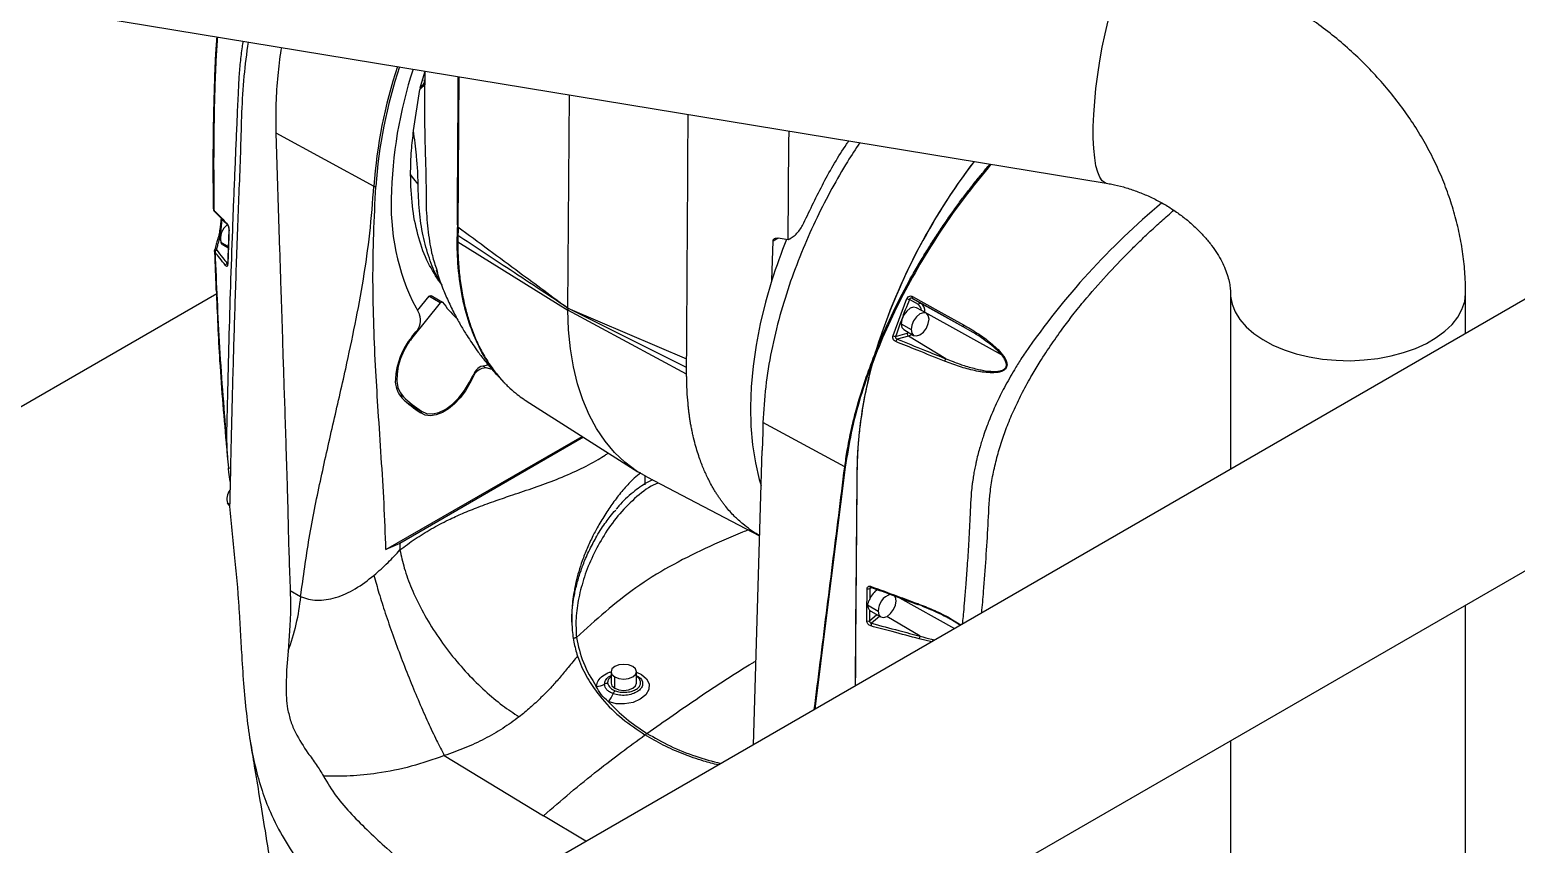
# Model space of a CAD drawing. Header units: millimetres. Extents: x -356 to 237, y 0 to 365.
# Drawn here: x -223.4 to -210.75, y 241.07 to 248 of the extents above; entities that cross this region are included whole.
import ezdxf

# ---------------------------------------------------------------- set-up
doc = ezdxf.new("R2010")
doc.units = ezdxf.units.MM

msp = doc.modelspace()

# ---------------------------------------------------------------- linework, layer by layer
at = {"color": 7, "linetype": 'Continuous', "lineweight": 25}
for p, q in [((-175.269, 266.149), (-223.396, 238.365)), ((-222.396, 236.633), (-174.269, 264.417)), ((-279.694, 257.465), (-214.239, 246.695)), ((-220.076, 247.505), (-220.036, 247.64)), ((-220.131, 247.142), (-220.079, 247.492)), ((-220.076, 247.505), (-220.079, 247.492)), ((-220.042, 247.562), (-220.038, 247.574)), ((-218.818, 245.632), (-218.806, 247.446)), ((-221.303, 247.123), (-221.271, 246.119)), ((-221.303, 247.123), (-220.469, 246.671)), ((-221.833, 246.473), (-221.833, 246.471)), ((-221.832, 246.476), (-221.832, 246.473)), ((-221.785, 246.22), (-221.775, 246.215)), ((-221.753, 246.171), (-221.77, 246.19)), ((-221.708, 246.154), (-221.77, 246.19)), ((-219.756, 246.195), (-218.818, 245.614)), ((-219.754, 246.251), (-219.754, 246.251)), ((-219.754, 246.251), (-219.754, 246.251)), ((-217.083, 245.87), (-217.073, 246.203)), ((-217.031, 246.228), (-217.073, 246.203)), ((-216.944, 246.213), (-217.031, 246.228)), ((-221.824, 246.117), (-221.824, 246.123)), ((-221.753, 246.171), (-221.709, 246.145)), ((-221.717, 246.013), (-221.713, 246.016)), ((-219.935, 245.959), (-219.927, 245.935)), ((-219.918, 245.863), (-219.892, 245.827)), ((-221.806, 245.754), (-233.965, 238.735)), ((-220.003, 245.734), (-220.101, 245.612)), ((-220.003, 245.734), (-219.983, 245.74)), ((-219.905, 245.678), (-220.003, 245.734)), ((-219.983, 245.74), (-219.886, 245.683)), ((-219.886, 245.683), (-219.905, 245.678)), ((-216.053, 245.398), (-215.935, 245.713)), ((-215.838, 245.662), (-215.914, 245.706)), ((-215.889, 245.714), (-215.814, 245.671)), ((-213.183, 245.763), (-213.183, 244.261)), ((-211.183, 245.416), (-211.183, 245.763)), ((-219.905, 245.678), (-220.138, 245.387)), ((-218.818, 245.632), (-217.809, 245.201)), ((-217.809, 245.128), (-218.818, 245.632)), ((-217.809, 245.071), (-218.818, 245.614)), ((-215.769, 245.588), (-215.853, 245.636)), ((-215.456, 245.474), (-215.814, 245.671)), ((-215.782, 245.599), (-215.134, 245.238)), ((-215.782, 245.599), (-215.782, 245.595)), ((-220.147, 245.387), (-220.112, 245.43)), ((-215.984, 245.498), (-215.9, 245.45)), ((-215.961, 245.449), (-215.878, 245.4)), ((-220.177, 245.334), (-220.183, 245.337)), ((-220.144, 245.39), (-220.138, 245.387)), ((-216.031, 245.392), (-215.932, 245.419)), ((-215.922, 245.393), (-216.017, 245.368)), ((-215.932, 245.419), (-215.918, 245.424)), ((-215.603, 245.201), (-215.922, 245.393)), ((-217.809, 245.128), (-217.809, 245.201)), ((-216.232, 245.156), (-216.203, 245.257)), ((-216.226, 245.181), (-216.211, 245.232)), ((-219.656, 245.001), (-219.624, 245.062)), ((-219.544, 245.141), (-219.513, 245.123)), ((-219.463, 245.109), (-219.513, 245.123)), ((-219.503, 245.158), (-219.51, 245.143)), ((-219.659, 244.996), (-219.653, 244.993)), ((-219.628, 245.043), (-219.653, 244.993)), ((-219.628, 245.043), (-219.633, 245.046)), ((-220.218, 244.877), (-220.255, 244.898)), ((-220.162, 244.811), (-220.155, 244.806)), ((-220.162, 244.811), (-220.065, 244.755)), ((-220.155, 244.806), (-220.057, 244.75)), ((-219.173, 244.843), (-218.223, 244.239)), ((-220.123, 244.777), (-220.097, 244.773)), ((-220.366, 243.578), (-218.698, 244.541)), ((-217.162, 244.577), (-217.167, 244.422)), ((-216.464, 244.282), (-217.16, 244.658)), ((-218.685, 244.533), (-220.249, 243.63)), ((-217.241, 241.918), (-217.167, 244.422)), ((-221.707, 244.273), (-221.689, 244.271)), ((-221.691, 244.157), (-221.703, 244.236)), ((-218.163, 244.204), (-218.163, 244.128)), ((-218.147, 244.196), (-217.188, 243.696)), ((-221.697, 243.953), (-221.714, 243.972)), ((-221.696, 243.961), (-221.714, 243.972)), ((-220.249, 243.63), (-220.366, 243.578)), ((-221.181, 243.232), (-221.181, 243.23)), ((-221.181, 243.23), (-221.092, 243.179)), ((-216.227, 243.253), (-216.25, 243.247)), ((-215.999, 243.168), (-215.529, 242.907)), ((-216.271, 243.107), (-216.18, 243.054)), ((-216.252, 243.062), (-216.241, 243.053)), ((-216.252, 242.972), (-216.192, 243.025)), ((-216.241, 243.053), (-216.157, 243.005)), ((-211.183, 190.186), (-211.183, 243.106)), ((-221.184, 242.931), (-221.199, 242.715)), ((-216.167, 243.01), (-216.235, 242.951)), ((-215.823, 242.841), (-216.106, 243.008)), ((-215.724, 242.794), (-215.83, 242.818)), ((-221.199, 242.715), (-221.207, 242.614)), ((-221.211, 242.553), (-221.212, 242.521)), ((-221.207, 242.614), (-221.211, 242.553)), ((-218.452, 242.538), (-218.452, 242.442)), ((-218.236, 242.442), (-218.236, 242.538)), ((-218.42, 242.398), (-218.42, 242.494)), ((-213.183, 241.952), (-213.183, 190.186)), ((-219.87, 241.825), (-219.026, 241.314)), ((-218.666, 241.096), (-219.026, 241.314))]:
    msp.add_line(p, q, dxfattribs=at)
at = {"color": 7, "linetype": 'Continuous', "lineweight": 25, "flags": 128}
for points in [[(-214.239, 246.695), (-214.249, 246.698), (-214.273, 246.714), (-214.294, 246.745), (-214.312, 246.788), (-214.327, 246.844), (-214.338, 246.912), (-214.346, 246.991), (-214.35, 247.079), (-214.35, 247.176), (-214.346, 247.279), (-214.338, 247.389), (-214.327, 247.502), (-214.312, 247.619), (-214.294, 247.736), (-214.273, 247.852), (-214.249, 247.966), (-214.223, 248.075)], [(-216.944, 246.213), (-216.939, 247.038), (-216.938, 247.139)], [(-220.093, 246.688), (-220.129, 246.733), (-220.157, 246.768)], [(-217.083, 245.87), (-217.138, 245.683), (-217.182, 245.499), (-217.218, 245.316), (-217.244, 245.137), (-217.259, 244.962), (-217.265, 244.792), (-217.262, 244.627), (-217.248, 244.469), (-217.224, 244.317), (-217.191, 244.174), (-217.176, 244.123)], [(-215.887, 245.731), (-215.888, 245.728), (-215.889, 245.725), (-215.89, 245.723), (-215.89, 245.72), (-215.891, 245.718), (-215.89, 245.716), (-215.89, 245.715), (-215.889, 245.714)], [(-215.456, 245.474), (-215.699, 245.609), (-215.889, 245.714)], [(-215.887, 245.731), (-215.644, 245.596), (-215.454, 245.491)], [(-213.183, 245.762), (-213.182, 245.735), (-213.169, 245.667), (-213.143, 245.6), (-213.103, 245.536), (-213.05, 245.474), (-212.985, 245.417), (-212.908, 245.365), (-212.822, 245.318), (-212.726, 245.278), (-212.623, 245.244), (-212.514, 245.218), (-212.4, 245.199), (-212.283, 245.188), (-212.164, 245.185), (-212.046, 245.191), (-211.93, 245.204), (-211.817, 245.225), (-211.71, 245.254), (-211.609, 245.29), (-211.516, 245.332), (-211.433, 245.381), (-211.36, 245.435), (-211.298, 245.493), (-211.25, 245.556), (-211.214, 245.621), (-211.191, 245.688), (-211.183, 245.756), (-211.183, 245.762)], [(-218.147, 244.196), (-218.237, 244.248), (-218.334, 244.321), (-218.423, 244.405), (-218.503, 244.501), (-218.576, 244.607), (-218.639, 244.724), (-218.693, 244.851), (-218.738, 244.988), (-218.772, 245.133), (-218.797, 245.286), (-218.813, 245.447), (-218.818, 245.614)], [(-215.853, 245.636), (-215.878, 245.641), (-215.907, 245.631), (-215.936, 245.607), (-215.961, 245.574), (-215.978, 245.535), (-215.984, 245.498)], [(-215.747, 245.538), (-215.753, 245.569), (-215.769, 245.588), (-215.794, 245.593), (-215.824, 245.583), (-215.853, 245.559), (-215.878, 245.525), (-215.894, 245.487), (-215.9, 245.45)], [(-215.984, 245.498), (-215.978, 245.468), (-215.961, 245.449), (-215.961, 245.449)], [(-215.9, 245.45), (-215.894, 245.42), (-215.878, 245.4), (-215.853, 245.396), (-215.824, 245.406), (-215.794, 245.429), (-215.769, 245.463), (-215.753, 245.501), (-215.747, 245.538)], [(-215.454, 245.491), (-215.455, 245.488), (-215.456, 245.485), (-215.457, 245.482), (-215.457, 245.48), (-215.457, 245.478), (-215.457, 245.476), (-215.457, 245.475), (-215.456, 245.474)], [(-220.177, 245.334), (-220.213, 245.27), (-220.242, 245.204), (-220.262, 245.137), (-220.272, 245.072), (-220.273, 245.012), (-220.264, 244.958), (-220.246, 244.913), (-220.218, 244.877)], [(-215.89, 245.408), (-215.897, 245.404), (-215.922, 245.393)], [(-217.809, 245.071), (-217.809, 245.071), (-217.809, 245.071), (-217.809, 245.071), (-217.809, 245.071), (-217.809, 245.071), (-217.809, 245.071), (-217.809, 245.071), (-217.809, 245.072), (-217.809, 245.074), (-217.809, 245.085), (-217.809, 245.128)], [(-219.653, 244.993), (-219.691, 244.929), (-219.734, 244.87), (-219.782, 244.818), (-219.834, 244.776), (-219.886, 244.744), (-219.938, 244.724), (-219.987, 244.717), (-220.032, 244.722), (-220.071, 244.74)], [(-220.065, 244.755), (-220.021, 244.736), (-219.971, 244.733), (-219.916, 244.745), (-219.858, 244.773), (-219.801, 244.814), (-219.747, 244.868), (-219.698, 244.931), (-219.656, 245.001)], [(-220.186, 244.827), (-220.182, 244.825), (-220.162, 244.811)], [(-216.459, 244.28), (-216.618, 243.021), (-216.718, 242.22)], [(-216.238, 243.264), (-216.238, 243.262), (-216.238, 243.26), (-216.237, 243.258), (-216.236, 243.257), (-216.235, 243.256), (-216.235, 243.256)], [(-216.027, 243.143), (-216.033, 243.173), (-216.041, 243.186)], [(-216.18, 243.054), (-216.174, 243.024), (-216.157, 243.005), (-216.133, 243), (-216.103, 243.01), (-216.074, 243.034), (-216.049, 243.067), (-216.033, 243.105), (-216.027, 243.143)], [(-218.236, 242.534), (-218.193, 242.516), (-218.15, 242.479), (-218.127, 242.435), (-218.129, 242.388), (-218.155, 242.343), (-218.203, 242.305), (-218.265, 242.278), (-218.336, 242.265), (-218.408, 242.267), (-218.475, 242.285), (-218.475, 242.285)], [(-218.267, 242.583), (-218.302, 242.596), (-218.344, 242.601), (-218.385, 242.596), (-218.42, 242.583), (-218.444, 242.562), (-218.452, 242.538), (-218.444, 242.515), (-218.42, 242.494)], [(-218.42, 242.494), (-218.385, 242.481), (-218.344, 242.476), (-218.302, 242.481), (-218.267, 242.494), (-218.244, 242.515), (-218.236, 242.538), (-218.244, 242.562), (-218.267, 242.583)], [(-218.452, 242.442), (-218.444, 242.418), (-218.42, 242.398)], [(-218.42, 242.398), (-218.385, 242.384), (-218.344, 242.38), (-218.302, 242.384), (-218.267, 242.398), (-218.244, 242.418), (-218.236, 242.442)]]:
    msp.add_lwpolyline(points, dxfattribs=at)
at = {"color": 7, "linetype": 'Continuous', "lineweight": 25}
for centre, radius, start, end in [((-216.372, 246.391), 4.106, 161.6069, 176.0909), ((-216.36, 246.386), 4.102, 161.5478, 176.0888), ((-216.573, 246.496), 3.749, 161.8351, 178.9955), ((-211.186, 243.691), 5.256, 142.6514, 162.9578), ((-211.18, 243.688), 5.262, 142.6555, 162.6529), ((-220.442, 246.722), 0.057, 242.4302, 260.1678), ((-221.816, 246.464), 0.013, 177.5901, 223.9994), ((-218.451, 246.497), 1.871, 178.0153, 209.4655), ((-209.647, 241.605), 6.419, 129.9344, 145.3659), ((-221.623, 246.223), 0.15, 127.356, 192.7622), ((-221.705, 246.35), 0.013, 177.8719, 222.8215), ((-221.786, 246.205), 0.0156, 83.3908, 141.0141), ((-221.696, 246.304), 0.00723, 179.5652, 224.5608), ((-212.592, 244.451), 4.71, 157.9964, 162.4671), ((-221.815, 246.125), 0.00883, 147.282, 188.7924), ((-221.81, 246.12), 0.016, 84.5384, 141.8495), ((-221.796, 246.104), 0.0244, 115.1857, 170.4622), ((-221.707, 245.991), 0.0244, 115.1463, 170.6021), ((-221.706, 246.01), 0.00712, 173.5635, 225.2373), ((-219.07, 246.274), 1.007, 215.9205, 226.0987), ((-215.898, 245.787), 0.0831, 242.9867, 258.6029), ((-220.215, 245.529), 0.143, 316.0265, 19.3258), ((-215.969, 245.614), 2.849, 179.6397, 179.9983), ((-215.821, 245.654), 0.0182, 67.4781, 155.0384), ((-215.873, 245.61), 0.0625, 1.3453, 56.4749), ((-215.861, 245.607), 0.0794, 354.382, 54.3008), ((-215.795, 245.574), 0.0282, 62.5875, 88.187), ((-219.682, 245), 0.604, 140.2272, 177.3617), ((-219.633, 244.982), 0.648, 141.3578, 147.1343), ((-216.029, 245.449), 0.057, 244.8153, 267.63), ((-215.99, 245.338), 0.0405, 132.8171, 166.6905), ((-215.908, 245.414), 0.0251, 168.448, 234.6721), ((-215.575, 245.171), 0.0407, 132.9536, 166.8323), ((-219.515, 245.004), 0.119, 88.842, 161.2003), ((-219.443, 244.969), 0.204, 147.1046, 152.7825), ((-219.516, 245.034), 0.109, 86.9465, 155.1703), ((-220.068, 245.014), 0.219, 176.2311, 222.3641), ((-219.398, 245.745), 1.209, 226.5701, 236.1875), ((-219.392, 245.754), 1.204, 226.6948, 236.0616), ((-216.45, 244.302), 0.0244, 237.4042, 248.7167), ((-221.583, 244.006), 0.136, 144.6305, 194.593), ((-222.843, 243.341), 1.759, 339.1549, 354.7055), ((-216.264, 243.274), 0.0311, 252.1655, 296.4419), ((-216.105, 243.102), 0.156, 119.4274, 158.7606), ((-216.029, 243.054), 0.151, 107.9795, 179.7552), ((-215.834, 243.116), 0.00946, 166.2444, 220.5983), ((-215.839, 243.113), 0.00349, 238.5882, 311.6012), ((-216.266, 243), 0.0311, 252.0886, 296.528), ((-216.199, 242.929), 0.0416, 148.4037, 181.7639), ((-215.788, 242.819), 0.0416, 148.2403, 181.5867), ((-218.575, 242.551), 0.137, 269.2532, 299.8389), ((-218.48, 242.394), 0.0462, 91.7955, 125.7122), ((-218.636, 242.429), 0.217, 318.0382, 339.1072), ((-218.371, 242.33), 0.0666, 134.4783, 160.4684), ((-218.11, 241.966), 0.0601, 126.3571, 144.9631)]:
    msp.add_arc(centre, radius, start, end, dxfattribs=at)
for points, knots in [([(-211.183, 245.763), (-211.184, 245.801), (-211.185, 245.897), (-211.199, 246.05), (-211.225, 246.22), (-211.263, 246.39), (-211.314, 246.559), (-211.376, 246.726), (-211.45, 246.89), (-211.535, 247.052), (-211.631, 247.209), (-211.738, 247.361), (-211.855, 247.508), (-211.981, 247.649), (-212.117, 247.784), (-212.26, 247.911), (-212.412, 248.031), (-212.571, 248.142), (-212.736, 248.244), (-212.907, 248.338), (-213.083, 248.421), (-213.263, 248.495), (-213.447, 248.559), (-213.634, 248.612), (-213.79, 248.647), (-213.884, 248.663), (-213.914, 248.668)], [0, 0, 0, 0, 0.026918, 0.066491, 0.106363, 0.146658, 0.187406, 0.228628, 0.27033, 0.312508, 0.355146, 0.398221, 0.4417, 0.485543, 0.529708, 0.574148, 0.618817, 0.663668, 0.708653, 0.753726, 0.798841, 0.843954, 0.889022, 0.934003, 0.978854, 1, 1, 1, 1]), ([(-221.832, 246.476), (-221.833, 246.565), (-221.836, 246.741), (-221.835, 247.004), (-221.832, 247.266), (-221.824, 247.526), (-221.817, 247.751), (-221.807, 247.888), (-221.803, 247.939)], [0, 0, 0, 0, 0.1810797, 0.3610671, 0.5399087, 0.7176391, 0.8943522, 1, 1, 1, 1]), ([(-221.8, 247.939), (-221.804, 247.883), (-221.814, 247.742), (-221.822, 247.513), (-221.829, 247.253), (-221.832, 246.992), (-221.832, 246.729), (-221.83, 246.553), (-221.829, 246.464)], [0, 0, 0, 0, 0.11341, 0.288664, 0.464863, 0.642134, 0.82053, 1, 1, 1, 1]), ([(-221.721, 244.476), (-221.718, 244.63), (-221.711, 244.942), (-221.699, 245.409), (-221.685, 245.882), (-221.671, 246.265), (-221.66, 246.566), (-221.651, 246.776), (-221.642, 246.986), (-221.634, 247.167), (-221.628, 247.324), (-221.621, 247.455), (-221.616, 247.589), (-221.604, 247.721), (-221.592, 247.827), (-221.583, 247.887), (-221.58, 247.903)], [0, 0, 0, 0, 0.134767, 0.272707, 0.408992, 0.548094, 0.608444, 0.671659, 0.732008, 0.792405, 0.830024, 0.869634, 0.907029, 0.946941, 0.98578, 1, 1, 1, 1]), ([(-221.539, 247.896), (-221.552, 247.799), (-221.593, 247.499), (-221.6, 246.99), (-221.629, 246.379), (-221.648, 245.776), (-221.667, 245.176), (-221.683, 244.568), (-221.691, 244.155), (-221.696, 243.945)], [0, 0, 0, 0, 0.0742419, 0.2295933, 0.3848261, 0.5389266, 0.6867119, 0.8404023, 1, 1, 1, 1]), ([(-221.256, 247.849), (-221.257, 247.842), (-221.271, 247.763), (-221.288, 247.604), (-221.306, 247.369), (-221.304, 247.207), (-221.303, 247.123)], [0, 0, 0, 0, 0.031168, 0.330818, 0.654823, 1, 1, 1, 1]), ([(-220.036, 247.649), (-220.036, 247.641), (-220.037, 247.615), (-220.037, 247.59), (-220.037, 247.572)], [0, 0, 0, 0, 0.302149, 1, 1, 1, 1]), ([(-219.756, 246.325), (-219.757, 246.36), (-219.759, 246.44), (-219.758, 246.557), (-219.757, 246.677), (-219.756, 246.79), (-219.756, 246.905), (-219.755, 247.016), (-219.754, 247.141), (-219.753, 247.287), (-219.752, 247.415), (-219.752, 247.508), (-219.751, 247.556), (-219.751, 247.588), (-219.751, 247.602)], [0, 0, 0, 0, 0.08169, 0.188443, 0.276167, 0.362822, 0.453284, 0.546221, 0.624295, 0.74787, 0.887268, 0.926392, 0.966601, 1, 1, 1, 1]), ([(-219.747, 247.601), (-219.747, 247.552), (-219.748, 247.41), (-219.749, 247.187), (-219.751, 246.946), (-219.752, 246.745), (-219.753, 246.584), (-219.754, 246.462), (-219.755, 246.38), (-219.756, 246.339), (-219.756, 246.325)], [0, 0, 0, 0, 0.1145894, 0.3345748, 0.523395, 0.6810484, 0.8075349, 0.9028549, 0.9670087, 1, 1, 1, 1]), ([(-220.037, 247.572), (-220.039, 247.556), (-220.043, 247.524), (-220.067, 247.503), (-220.079, 247.492)], [0, 0, 0, 0, 0.491187, 1, 1, 1, 1]), ([(-220.076, 247.505), (-220.063, 247.518), (-220.049, 247.531), (-220.045, 247.548), (-220.045, 247.548)], [0, 0, 0, 0, 0.979467, 1, 1, 1, 1]), ([(-220.037, 247.572), (-220.037, 247.535), (-220.038, 247.471), (-220.038, 247.406), (-220.038, 247.378)], [0, 0, 0, 0, 0.560366, 1, 1, 1, 1]), ([(-220.038, 247.378), (-220.038, 247.377), (-220.038, 247.376), (-220.038, 247.373), (-220.038, 247.37), (-220.038, 247.364), (-220.038, 247.353), (-220.038, 247.334), (-220.038, 247.299), (-220.038, 247.237), (-220.037, 247.121), (-220.033, 246.986), (-220.029, 246.845), (-220.026, 246.73), (-220.025, 246.613), (-220.025, 246.498), (-220.019, 246.386), (-220.008, 246.28), (-219.993, 246.178), (-219.972, 246.07), (-219.948, 245.999), (-219.935, 245.959)], [0, 0, 0, 0, 0.001495, 0.002672, 0.004772, 0.008526, 0.015242, 0.027274, 0.048895, 0.087953, 0.159273, 0.291354, 0.37252, 0.454101, 0.534645, 0.617939, 0.695296, 0.769937, 0.842251, 0.912554, 1, 1, 1, 1]), ([(-217.809, 245.201), (-217.809, 245.21), (-217.808, 245.235), (-217.808, 245.282), (-217.808, 245.345), (-217.807, 245.425), (-217.806, 245.522), (-217.806, 245.636), (-217.805, 245.767), (-217.804, 245.93), (-217.803, 246.107), (-217.802, 246.284), (-217.801, 246.421), (-217.8, 246.522), (-217.8, 246.583), (-217.8, 246.621), (-217.8, 246.641), (-217.799, 246.658), (-217.799, 246.673), (-217.799, 246.758), (-217.798, 246.916), (-217.797, 247.114), (-217.796, 247.235), (-217.796, 247.28)], [0, 0, 0, 0, 0.014053, 0.036264, 0.066633, 0.105158, 0.151843, 0.206685, 0.269683, 0.340841, 0.441176, 0.526253, 0.596071, 0.638421, 0.672187, 0.68329, 0.69302, 0.701376, 0.70836, 0.71397, 0.824795, 0.935642, 1, 1, 1, 1]), ([(-220.157, 246.768), (-220.156, 246.837), (-220.153, 246.962), (-220.138, 247.086), (-220.131, 247.142)], [0, 0, 0, 0, 0.549919, 1, 1, 1, 1]), ([(-220.093, 246.688), (-220.094, 246.726), (-220.095, 246.808), (-220.107, 246.924), (-220.119, 247.037), (-220.127, 247.107), (-220.131, 247.142)], [0, 0, 0, 0, 0.252342, 0.536688, 0.766834, 1, 1, 1, 1]), ([(-216.336, 247.04), (-216.372, 246.986), (-216.455, 246.859), (-216.577, 246.646), (-216.704, 246.4), (-216.821, 246.137), (-216.928, 245.859), (-217.019, 245.569), (-217.09, 245.269), (-217.142, 244.965), (-217.154, 244.76), (-217.16, 244.658)], [0, 0, 0, 0, 0.0753923, 0.1791308, 0.2879287, 0.4011424, 0.5179661, 0.6374306, 0.7584227, 0.8797105, 1, 1, 1, 1]), ([(-216.813, 246.357), (-216.758, 246.471), (-216.647, 246.701), (-216.515, 246.932), (-216.435, 247.046), (-216.429, 247.055)], [0, 0, 0, 0, 0.478193, 0.95815, 1, 1, 1, 1]), ([(-215.22, 246.856), (-215.287, 246.774), (-215.428, 246.605), (-215.621, 246.333), (-215.805, 246.046), (-215.968, 245.752), (-216.113, 245.457), (-216.192, 245.256), (-216.232, 245.156)], [0, 0, 0, 0, 0.160305, 0.331774, 0.503968, 0.673553, 0.838701, 1, 1, 1, 1]), ([(-216.203, 245.257), (-216.159, 245.361), (-216.072, 245.566), (-215.95, 245.802), (-215.855, 245.972), (-215.791, 246.079), (-215.726, 246.184), (-215.66, 246.285), (-215.595, 246.382), (-215.529, 246.475), (-215.462, 246.566), (-215.396, 246.653), (-215.33, 246.736), (-215.274, 246.804), (-215.24, 246.844), (-215.228, 246.858)], [0, 0, 0, 0, 0.180273, 0.35517, 0.423164, 0.48986, 0.555163, 0.618982, 0.681242, 0.742214, 0.801805, 0.859968, 0.916658, 0.97184, 1, 1, 1, 1]), ([(-219.917, 245.864), (-219.953, 245.922), (-220.029, 246.045), (-220.101, 246.263), (-220.149, 246.507), (-220.154, 246.679), (-220.157, 246.768)], [0, 0, 0, 0, 0.21544, 0.457134, 0.71823, 1, 1, 1, 1]), ([(-214.239, 246.695), (-214.223, 246.692), (-214.175, 246.684), (-214.093, 246.664), (-213.994, 246.632), (-213.896, 246.593), (-213.8, 246.547), (-213.708, 246.495), (-213.621, 246.436), (-213.54, 246.373), (-213.467, 246.307), (-213.401, 246.238), (-213.344, 246.168), (-213.296, 246.099), (-213.257, 246.031), (-213.227, 245.966), (-213.205, 245.905), (-213.191, 245.848), (-213.184, 245.801), (-213.183, 245.773), (-213.183, 245.763)], [0, 0, 0, 0, 0.030607, 0.098236, 0.16758, 0.237988, 0.308821, 0.379426, 0.449131, 0.517289, 0.583285, 0.646542, 0.70654, 0.76279, 0.814906, 0.862602, 0.905711, 0.944205, 0.978223, 1, 1, 1, 1]), ([(-221.092, 243.179), (-221.069, 243.345), (-221.025, 243.674), (-220.926, 244.16), (-220.818, 244.639), (-220.715, 245.083), (-220.627, 245.495), (-220.556, 245.879), (-220.499, 246.271), (-220.479, 246.537), (-220.469, 246.671)], [0, 0, 0, 0, 0.141403, 0.280538, 0.418581, 0.55646, 0.66526, 0.775008, 0.886324, 1, 1, 1, 1]), ([(-220.366, 243.578), (-220.371, 243.709), (-220.381, 243.971), (-220.406, 244.363), (-220.431, 244.738), (-220.454, 245.11), (-220.471, 245.48), (-220.479, 245.869), (-220.473, 246.265), (-220.459, 246.531), (-220.452, 246.665)], [0, 0, 0, 0, 0.127195, 0.253929, 0.381601, 0.491868, 0.615663, 0.741377, 0.869523, 1, 1, 1, 1]), ([(-219.901, 245.85), (-219.908, 245.862), (-219.95, 245.925), (-220.001, 246.06), (-220.055, 246.251), (-220.087, 246.464), (-220.091, 246.611), (-220.093, 246.688)], [0, 0, 0, 0, 0.048438, 0.262287, 0.490841, 0.736114, 1, 1, 1, 1]), ([(-221.832, 246.473), (-221.833, 246.472), (-221.833, 246.469), (-221.831, 246.466), (-221.829, 246.464)], [0, 0, 0, 0, 0.2217059, 1, 1, 1, 1]), ([(-221.832, 246.47), (-221.832, 246.468), (-221.832, 246.463), (-221.829, 246.46), (-221.828, 246.458)], [0, 0, 0, 0, 0.538246, 1, 1, 1, 1]), ([(-221.829, 246.464), (-221.808, 246.443), (-221.771, 246.405), (-221.734, 246.367), (-221.718, 246.351)], [0, 0, 0, 0, 0.5601098, 1, 1, 1, 1]), ([(-221.825, 246.455), (-221.808, 246.438), (-221.771, 246.4), (-221.734, 246.362), (-221.714, 246.341)], [0, 0, 0, 0, 0.452589, 1, 1, 1, 1]), ([(-215.299, 243.04), (-215.293, 243.1), (-215.28, 243.254), (-215.262, 243.503), (-215.243, 243.788), (-215.235, 244.027), (-215.204, 244.219), (-215.171, 244.36), (-215.13, 244.499), (-215.081, 244.637), (-215.021, 244.776), (-214.951, 244.921), (-214.877, 245.055), (-214.794, 245.191), (-214.705, 245.327), (-214.607, 245.464), (-214.508, 245.595), (-214.381, 245.751), (-214.22, 245.932), (-214.077, 246.08), (-213.986, 246.17), (-213.943, 246.212), (-213.899, 246.254), (-213.853, 246.297), (-213.805, 246.341), (-213.755, 246.387), (-213.708, 246.428), (-213.678, 246.454), (-213.666, 246.465)], [0, 0, 0, 0, 0.0459278, 0.1177749, 0.189261, 0.2626179, 0.2994525, 0.3362666, 0.3729765, 0.4089854, 0.4473337, 0.4881612, 0.5306314, 0.5637182, 0.6092907, 0.6542766, 0.6912975, 0.7337429, 0.8072935, 0.875257, 0.8897232, 0.9047061, 0.9202049, 0.9362208, 0.9527551, 0.9698114, 0.9873932, 1, 1, 1, 1]), ([(-221.769, 246.403), (-221.769, 246.403), (-221.769, 246.39), (-221.771, 246.362), (-221.777, 246.316), (-221.785, 246.266), (-221.794, 246.231), (-221.799, 246.214)], [0, 0, 0, 0, 0.000994, 0.200528, 0.448107, 0.724303, 1, 1, 1, 1]), ([(-221.763, 246.397), (-221.763, 246.392), (-221.764, 246.367), (-221.768, 246.323), (-221.774, 246.27), (-221.781, 246.236), (-221.785, 246.22)], [0, 0, 0, 0, 0.091583, 0.420468, 0.731307, 1, 1, 1, 1]), ([(-221.701, 246.299), (-221.701, 246.304), (-221.701, 246.315), (-221.706, 246.33), (-221.711, 246.342), (-221.716, 246.348), (-221.718, 246.351)], [0, 0, 0, 0, 0.288647, 0.597617, 0.819076, 1, 1, 1, 1]), ([(-221.714, 246.341), (-221.714, 246.341), (-221.713, 246.339), (-221.711, 246.337), (-221.709, 246.333), (-221.707, 246.328), (-221.705, 246.323), (-221.704, 246.317), (-221.703, 246.31), (-221.703, 246.306), (-221.703, 246.304)], [0, 0, 0, 0, 0.0545323, 0.133294, 0.2375073, 0.3658351, 0.5148114, 0.6776834, 0.8434516, 1, 1, 1, 1]), ([(-219.759, 246.255), (-219.759, 246.267), (-219.758, 246.29), (-219.757, 246.313), (-219.756, 246.325)], [0, 0, 0, 0, 0.502084, 1, 1, 1, 1]), ([(-219.754, 246.323), (-219.579, 246.194), (-219.267, 245.963), (-218.955, 245.733), (-218.818, 245.632)], [0, 0, 0, 0, 0.560059, 1, 1, 1, 1]), ([(-219.754, 246.323), (-219.753, 246.309), (-219.753, 246.285), (-219.754, 246.262), (-219.754, 246.251)], [0, 0, 0, 0, 0.567206, 1, 1, 1, 1]), ([(-216.927, 246.223), (-216.916, 246.231), (-216.892, 246.246), (-216.862, 246.278), (-216.834, 246.315), (-216.82, 246.343), (-216.813, 246.357)], [0, 0, 0, 0, 0.227708, 0.475891, 0.736521, 1, 1, 1, 1]), ([(-221.799, 246.214), (-221.802, 246.202), (-221.81, 246.173), (-221.818, 246.145), (-221.822, 246.129)], [0, 0, 0, 0, 0.453351, 1, 1, 1, 1]), ([(-221.785, 246.22), (-221.789, 246.204), (-221.797, 246.176), (-221.805, 246.148), (-221.808, 246.136)], [0, 0, 0, 0, 0.5608647, 1, 1, 1, 1]), ([(-221.703, 246.303), (-221.704, 246.259), (-221.708, 246.162), (-221.711, 246.065), (-221.713, 246.011)], [0, 0, 0, 0, 0.450548, 1, 1, 1, 1]), ([(-221.701, 246.299), (-221.703, 246.244), (-221.706, 246.146), (-221.71, 246.048), (-221.711, 246.005)], [0, 0, 0, 0, 0.560205, 1, 1, 1, 1]), ([(-219.37, 245.012), (-219.403, 245.048), (-219.483, 245.135), (-219.58, 245.304), (-219.665, 245.51), (-219.726, 245.751), (-219.752, 245.962), (-219.761, 246.136), (-219.76, 246.215), (-219.759, 246.255)], [0, 0, 0, 0, 0.109242, 0.266072, 0.433297, 0.609839, 0.821761, 0.909991, 1, 1, 1, 1]), ([(-219.754, 246.251), (-219.755, 246.252), (-219.757, 246.253), (-219.759, 246.255), (-219.759, 246.255)], [0, 0, 0, 0, 0.573694, 1, 1, 1, 1]), ([(-219.754, 246.251), (-219.755, 246.241), (-219.755, 246.222), (-219.756, 246.203), (-219.756, 246.195)], [0, 0, 0, 0, 0.562566, 1, 1, 1, 1]), ([(-219.756, 246.195), (-219.756, 246.169), (-219.755, 246.118), (-219.752, 246.043), (-219.746, 245.97), (-219.739, 245.901), (-219.73, 245.832), (-219.719, 245.762), (-219.702, 245.676), (-219.677, 245.577), (-219.645, 245.474), (-219.605, 245.371), (-219.553, 245.262), (-219.487, 245.153), (-219.43, 245.076), (-219.393, 245.033), (-219.376, 245.014), (-219.364, 245.002), (-219.358, 244.996)], [0, 0, 0, 0, 0.059775, 0.11748, 0.174437, 0.228366, 0.280475, 0.335437, 0.393051, 0.483558, 0.571234, 0.644081, 0.740024, 0.849064, 0.940038, 0.961115, 0.981094, 1, 1, 1, 1]), ([(-218.818, 245.632), (-218.992, 245.747), (-219.305, 245.954), (-219.617, 246.16), (-219.754, 246.251)], [0, 0, 0, 0, 0.560035, 1, 1, 1, 1]), ([(-217.073, 246.203), (-217.073, 246.205), (-217.073, 246.21), (-217.07, 246.215), (-217.066, 246.22), (-217.058, 246.226), (-217.046, 246.229), (-217.036, 246.228), (-217.031, 246.228)], [0, 0, 0, 0, 0.117106, 0.23395, 0.346082, 0.469321, 0.723546, 1, 1, 1, 1]), ([(-216.927, 246.223), (-216.93, 246.221), (-216.936, 246.218), (-216.942, 246.215), (-216.944, 246.213)], [0, 0, 0, 0, 0.560374, 1, 1, 1, 1]), ([(-221.824, 246.117), (-221.823, 246.063), (-221.819, 245.964), (-221.815, 245.854), (-221.812, 245.797), (-221.812, 245.786)], [0, 0, 0, 0, 0.4846853, 0.9018184, 1, 1, 1, 1]), ([(-221.82, 246.108), (-221.822, 246.11), (-221.824, 246.113), (-221.824, 246.116), (-221.824, 246.117)], [0, 0, 0, 0, 0.762166, 1, 1, 1, 1]), ([(-221.82, 246.108), (-221.809, 245.837), (-221.787, 245.293), (-221.743, 244.749), (-221.721, 244.476)], [0, 0, 0, 0, 0.497101, 1, 1, 1, 1]), ([(-221.731, 245.995), (-221.747, 246.016), (-221.777, 246.054), (-221.807, 246.091), (-221.82, 246.108)], [0, 0, 0, 0, 0.559981, 1, 1, 1, 1]), ([(-221.808, 246.136), (-221.809, 246.134), (-221.809, 246.13), (-221.807, 246.127), (-221.806, 246.126)], [0, 0, 0, 0, 0.563064, 1, 1, 1, 1]), ([(-221.806, 246.126), (-221.79, 246.105), (-221.76, 246.067), (-221.73, 246.029), (-221.717, 246.013)], [0, 0, 0, 0, 0.560017, 1, 1, 1, 1]), ([(-221.271, 246.119), (-221.269, 246.058), (-221.265, 245.929), (-221.259, 245.728), (-221.251, 245.508), (-221.244, 245.27), (-221.236, 245.014), (-221.226, 244.73), (-221.218, 244.475), (-221.212, 244.266), (-221.207, 244.13), (-221.204, 244.022), (-221.201, 243.913), (-221.196, 243.652), (-221.188, 243.418), (-221.181, 243.232)], [0, 0, 0, 0, 0.0636435, 0.1335334, 0.2096698, 0.2920535, 0.3806836, 0.4755601, 0.5869086, 0.6454818, 0.6926943, 0.7285459, 0.757296, 0.8063991, 1, 1, 1, 1]), ([(-221.731, 245.995), (-221.728, 245.992), (-221.725, 245.987), (-221.715, 245.988), (-221.712, 245.996), (-221.712, 246.002), (-221.711, 246.005)], [0, 0, 0, 0, 0.300049, 0.4975368, 0.7053729, 1, 1, 1, 1]), ([(-221.714, 246.008), (-221.714, 246.008), (-221.715, 246.009), (-221.716, 246.01), (-221.717, 246.012), (-221.717, 246.013)], [0, 0, 0, 0, 0.13445, 0.493971, 1, 1, 1, 1]), ([(-219.939, 245.958), (-219.937, 245.952), (-219.922, 245.9), (-219.888, 245.812), (-219.838, 245.693), (-219.785, 245.585), (-219.731, 245.485), (-219.682, 245.405), (-219.637, 245.337), (-219.592, 245.271), (-219.532, 245.192), (-219.455, 245.098), (-219.394, 245.034), (-219.362, 245)], [0, 0, 0, 0, 0.016874, 0.142829, 0.249682, 0.362455, 0.462493, 0.550886, 0.613317, 0.67723, 0.764172, 0.876101, 1, 1, 1, 1]), ([(-221.719, 244.44), (-221.741, 244.688), (-221.78, 245.137), (-221.799, 245.588), (-221.807, 245.79)], [0, 0, 0, 0, 0.55206, 1, 1, 1, 1]), ([(-215.914, 245.706), (-215.937, 245.648), (-215.979, 245.544), (-216.015, 245.439), (-216.031, 245.392)], [0, 0, 0, 0, 0.562663, 1, 1, 1, 1]), ([(-215.935, 245.713), (-215.933, 245.718), (-215.927, 245.728), (-215.913, 245.735), (-215.899, 245.736), (-215.891, 245.733), (-215.887, 245.731)], [0, 0, 0, 0, 0.286912, 0.564206, 0.780597, 1, 1, 1, 1]), ([(-215.889, 245.714), (-215.892, 245.715), (-215.895, 245.717), (-215.901, 245.717), (-215.904, 245.717), (-215.908, 245.715), (-215.91, 245.713), (-215.913, 245.71), (-215.914, 245.707), (-215.914, 245.706)], [0, 0, 0, 0, 0.277538, 0.399013, 0.510507, 0.628134, 0.746673, 0.869543, 1, 1, 1, 1]), ([(-215.454, 245.491), (-215.414, 245.468), (-215.335, 245.421), (-215.241, 245.354), (-215.171, 245.292), (-215.122, 245.24), (-215.092, 245.194), (-215.083, 245.159), (-215.084, 245.14), (-215.089, 245.123), (-215.104, 245.105), (-215.13, 245.092), (-215.173, 245.082), (-215.25, 245.081), (-215.36, 245.098), (-215.489, 245.133), (-215.573, 245.165), (-215.615, 245.181)], [0, 0, 0, 0, 0.125631, 0.251928, 0.316024, 0.381044, 0.447056, 0.463889, 0.480528, 0.496771, 0.512504, 0.542927, 0.57318, 0.633341, 0.754707, 0.876636, 1, 1, 1, 1]), ([(-215.134, 245.238), (-215.149, 245.254), (-215.184, 245.291), (-215.246, 245.34), (-215.311, 245.387), (-215.381, 245.432), (-215.429, 245.459), (-215.456, 245.474)], [0, 0, 0, 0, 0.166656, 0.380211, 0.584363, 0.772863, 1, 1, 1, 1]), ([(-216.029, 245.347), (-216.034, 245.35), (-216.044, 245.356), (-216.053, 245.37), (-216.056, 245.385), (-216.054, 245.393), (-216.053, 245.398)], [0, 0, 0, 0, 0.274049, 0.556582, 0.78001, 1, 1, 1, 1]), ([(-216.031, 245.392), (-216.031, 245.391), (-216.032, 245.389), (-216.033, 245.385), (-216.032, 245.381), (-216.03, 245.376), (-216.025, 245.371), (-216.02, 245.369), (-216.017, 245.368)], [0, 0, 0, 0, 0.129142, 0.254, 0.377104, 0.500775, 0.728657, 1, 1, 1, 1]), ([(-215.615, 245.181), (-215.692, 245.212), (-215.83, 245.267), (-215.969, 245.323), (-216.029, 245.347)], [0, 0, 0, 0, 0.56005, 1, 1, 1, 1]), ([(-216.017, 245.368), (-215.94, 245.337), (-215.802, 245.281), (-215.664, 245.226), (-215.603, 245.201)], [0, 0, 0, 0, 0.55995, 1, 1, 1, 1]), ([(-216.464, 244.282), (-216.46, 244.306), (-216.454, 244.353), (-216.442, 244.426), (-216.429, 244.5), (-216.413, 244.576), (-216.396, 244.651), (-216.377, 244.727), (-216.344, 244.849), (-216.292, 245.019), (-216.238, 245.16), (-216.211, 245.232)], [0, 0, 0, 0, 0.073451, 0.14592, 0.22394, 0.302927, 0.381111, 0.459443, 0.54013, 0.767674, 1, 1, 1, 1]), ([(-216.226, 245.181), (-216.263, 245.078), (-216.334, 244.878), (-216.413, 244.576), (-216.444, 244.377), (-216.459, 244.28)], [0, 0, 0, 0, 0.351468, 0.684152, 1, 1, 1, 1]), ([(-216.226, 245.181), (-216.248, 245.093), (-216.291, 244.92), (-216.323, 244.727), (-216.338, 244.606), (-216.343, 244.556), (-216.348, 244.507), (-216.352, 244.457), (-216.355, 244.408), (-216.358, 244.36), (-216.359, 244.312), (-216.36, 244.27), (-216.361, 244.226), (-216.361, 244.172), (-216.362, 244.108), (-216.362, 244.044), (-216.363, 243.988), (-216.363, 243.933), (-216.364, 243.872), (-216.364, 243.802), (-216.365, 243.718), (-216.366, 243.629), (-216.367, 243.511), (-216.368, 243.376), (-216.369, 243.23), (-216.371, 243.093), (-216.372, 242.951), (-216.373, 242.799), (-216.374, 242.645), (-216.375, 242.519), (-216.375, 242.444), (-216.375, 242.418)], [0, 0, 0, 0, 0.098121, 0.193054, 0.211273, 0.229365, 0.247335, 0.265187, 0.282849, 0.300434, 0.317993, 0.334783, 0.345874, 0.365369, 0.393268, 0.414561, 0.434359, 0.454122, 0.473852, 0.500925, 0.529807, 0.564393, 0.597068, 0.657498, 0.710059, 0.754751, 0.805394, 0.863694, 0.919311, 0.972247, 1, 1, 1, 1]), ([(-215.603, 245.201), (-215.583, 245.193), (-215.546, 245.178), (-215.495, 245.159), (-215.444, 245.142), (-215.393, 245.127), (-215.341, 245.114), (-215.277, 245.1), (-215.222, 245.093), (-215.174, 245.094), (-215.153, 245.096), (-215.132, 245.1), (-215.114, 245.108), (-215.1, 245.118), (-215.093, 245.129), (-215.089, 245.139), (-215.088, 245.151), (-215.091, 245.171), (-215.105, 245.202), (-215.124, 245.225), (-215.134, 245.238)], [0, 0, 0, 0, 0.098231, 0.181061, 0.248596, 0.341626, 0.423479, 0.494264, 0.638855, 0.676744, 0.709711, 0.738023, 0.771588, 0.799475, 0.815295, 0.831078, 0.847723, 0.866016, 0.922924, 1, 1, 1, 1]), ([(-214.929, 245.253), (-214.941, 245.235), (-214.973, 245.186), (-215.018, 245.113), (-215.065, 245.033), (-215.105, 244.96), (-215.142, 244.888), (-215.176, 244.817), (-215.208, 244.745), (-215.235, 244.679), (-215.261, 244.613), (-215.281, 244.556), (-215.299, 244.499), (-215.314, 244.45), (-215.33, 244.395), (-215.341, 244.346), (-215.35, 244.308), (-215.355, 244.282), (-215.36, 244.258), (-215.365, 244.233), (-215.369, 244.208), (-215.373, 244.182), (-215.377, 244.155), (-215.381, 244.126), (-215.393, 244.024), (-215.398, 243.857), (-215.41, 243.637), (-215.422, 243.447), (-215.434, 243.288), (-215.445, 243.157), (-215.453, 243.056), (-215.46, 242.988), (-215.463, 242.954), (-215.464, 242.945)], [0, 0, 0, 0, 0.028012, 0.071758, 0.106921, 0.143692, 0.175747, 0.208102, 0.240776, 0.273783, 0.296847, 0.32983, 0.349132, 0.370652, 0.394341, 0.420102, 0.432615, 0.442711, 0.453311, 0.46347, 0.474045, 0.485036, 0.496441, 0.508258, 0.520484, 0.624757, 0.716053, 0.794759, 0.861116, 0.915314, 0.957499, 0.987781, 1, 1, 1, 1]), ([(-217.188, 243.697), (-217.192, 243.699), (-217.22, 243.714), (-217.268, 243.747), (-217.335, 243.798), (-217.406, 243.863), (-217.458, 243.921), (-217.492, 243.965), (-217.509, 243.987), (-217.525, 244.01), (-217.542, 244.034), (-217.558, 244.06), (-217.575, 244.086), (-217.595, 244.121), (-217.624, 244.176), (-217.653, 244.237), (-217.678, 244.298), (-217.697, 244.35), (-217.717, 244.408), (-217.736, 244.474), (-217.751, 244.534), (-217.762, 244.584), (-217.77, 244.621), (-217.776, 244.658), (-217.782, 244.695), (-217.787, 244.73), (-217.791, 244.764), (-217.797, 244.82), (-217.803, 244.892), (-217.807, 244.971), (-217.808, 245.029), (-217.809, 245.059), (-217.809, 245.071)], [0, 0, 0, 0, 0.008872, 0.059056, 0.109493, 0.17063, 0.240703, 0.257759, 0.275324, 0.293415, 0.312043, 0.331223, 0.350974, 0.37131, 0.408753, 0.468775, 0.499491, 0.53426, 0.57326, 0.616697, 0.664798, 0.689688, 0.714036, 0.737823, 0.761023, 0.783619, 0.805588, 0.826908, 0.891007, 0.941715, 0.978232, 1, 1, 1, 1]), ([(-216.232, 245.156), (-216.253, 245.069), (-216.295, 244.897), (-216.326, 244.7), (-216.341, 244.569), (-216.348, 244.503), (-216.353, 244.438), (-216.356, 244.374), (-216.359, 244.31), (-216.36, 244.233), (-216.361, 244.138), (-216.362, 244.028), (-216.363, 243.913), (-216.364, 243.791), (-216.365, 243.657), (-216.367, 243.444), (-216.369, 243.172), (-216.372, 242.858), (-216.373, 242.612), (-216.374, 242.47), (-216.375, 242.419)], [0, 0, 0, 0, 0.098238, 0.193188, 0.217573, 0.241772, 0.265794, 0.28858, 0.311776, 0.335379, 0.372357, 0.416005, 0.4549, 0.498523, 0.548898, 0.60133, 0.731087, 0.845286, 0.943927, 1, 1, 1, 1]), ([(-219.358, 244.996), (-219.353, 244.991), (-219.343, 244.98), (-219.327, 244.965), (-219.297, 244.937), (-219.254, 244.901), (-219.206, 244.865), (-219.178, 244.847), (-219.168, 244.841)], [0, 0, 0, 0, 0.093775, 0.182085, 0.265008, 0.597221, 0.858193, 1, 1, 1, 1]), ([(-219.33, 244.967), (-219.331, 244.969), (-219.334, 244.971), (-219.337, 244.974), (-219.338, 244.976)], [0, 0, 0, 0, 0.457442, 1, 1, 1, 1]), ([(-217.16, 244.658), (-217.16, 244.642), (-217.161, 244.615), (-217.162, 244.589), (-217.162, 244.577)], [0, 0, 0, 0, 0.55993, 1, 1, 1, 1]), ([(-221.721, 244.476), (-221.72, 244.442), (-221.717, 244.374), (-221.71, 244.307), (-221.707, 244.273)], [0, 0, 0, 0, 0.49428, 1, 1, 1, 1]), ([(-221.721, 244.437), (-221.721, 244.431), (-221.719, 244.404), (-221.716, 244.377), (-221.714, 244.356)], [0, 0, 0, 0, 0.20805, 1, 1, 1, 1]), ([(-220.247, 243.575), (-220.204, 243.607), (-220.119, 243.671), (-219.981, 243.755), (-219.846, 243.827), (-219.711, 243.888), (-219.576, 243.942), (-219.433, 243.994), (-219.274, 244.049), (-219.101, 244.105), (-218.913, 244.174), (-218.732, 244.252), (-218.595, 244.324), (-218.512, 244.375), (-218.484, 244.394), (-218.475, 244.4)], [0, 0, 0, 0, 0.080758, 0.162915, 0.246872, 0.314662, 0.388067, 0.470194, 0.546445, 0.645523, 0.74755, 0.852283, 0.947751, 0.983382, 1, 1, 1, 1]), ([(-221.703, 244.236), (-221.703, 244.242), (-221.705, 244.255), (-221.706, 244.267), (-221.707, 244.273)], [0, 0, 0, 0, 0.557631, 1, 1, 1, 1]), ([(-218.199, 244.232), (-218.218, 244.217), (-218.269, 244.175), (-218.342, 244.096), (-218.419, 244), (-218.49, 243.897), (-218.553, 243.795), (-218.609, 243.691), (-218.656, 243.589), (-218.696, 243.488), (-218.727, 243.392), (-218.751, 243.303), (-218.767, 243.219), (-218.779, 243.139), (-218.787, 243.041), (-218.786, 242.925), (-218.772, 242.793), (-218.749, 242.712), (-218.737, 242.672)], [0, 0, 0, 0, 0.042903, 0.113979, 0.184973, 0.255087, 0.330469, 0.391944, 0.459468, 0.524475, 0.580502, 0.633191, 0.682671, 0.729062, 0.772467, 0.853519, 0.929287, 1, 1, 1, 1]), ([(-218.098, 244.17), (-218.114, 244.163), (-218.174, 244.136), (-218.271, 244.062), (-218.359, 243.984), (-218.401, 243.931), (-218.408, 243.921)], [0, 0, 0, 0, 0.126066, 0.492296, 0.908365, 1, 1, 1, 1]), ([(-216.723, 242.218), (-216.706, 242.352), (-216.654, 242.763), (-216.568, 243.451), (-216.498, 244.005), (-216.464, 244.282)], [0, 0, 0, 0, 0.195218, 0.597559, 1, 1, 1, 1]), ([(-218.048, 244.144), (-218.062, 244.139), (-218.137, 244.109), (-218.256, 244.013), (-218.397, 243.868), (-218.514, 243.702), (-218.609, 243.528), (-218.681, 243.349), (-218.729, 243.171), (-218.755, 242.997), (-218.749, 242.885), (-218.746, 242.83)], [0, 0, 0, 0, 0.027681, 0.155539, 0.286414, 0.41574, 0.542611, 0.666344, 0.784125, 0.895775, 1, 1, 1, 1]), ([(-221.696, 243.945), (-221.689, 243.867), (-221.674, 243.712), (-221.659, 243.557), (-221.651, 243.479)], [0, 0, 0, 0, 0.498445, 1, 1, 1, 1]), ([(-218.785, 242.96), (-218.786, 242.967), (-218.787, 243.001), (-218.782, 243.066), (-218.773, 243.14), (-218.761, 243.204), (-218.75, 243.255), (-218.736, 243.307), (-218.721, 243.36), (-218.703, 243.412), (-218.684, 243.464), (-218.661, 243.519), (-218.634, 243.578), (-218.604, 243.636), (-218.571, 243.696), (-218.535, 243.755), (-218.496, 243.81), (-218.457, 243.864), (-218.428, 243.896), (-218.412, 243.914)], [0, 0, 0, 0, 0.018455, 0.098206, 0.187079, 0.233322, 0.283157, 0.336648, 0.389184, 0.442094, 0.491668, 0.548721, 0.613737, 0.677199, 0.737366, 0.809813, 0.874333, 0.930707, 1, 1, 1, 1]), ([(-217.283, 243.745), (-217.3, 243.739), (-217.424, 243.69), (-217.651, 243.59), (-217.957, 243.437), (-218.242, 243.259), (-218.502, 243.052), (-218.664, 242.904), (-218.746, 242.83)], [0, 0, 0, 0, 0.030813, 0.230132, 0.427643, 0.620519, 0.809942, 1, 1, 1, 1]), ([(-220.469, 243.358), (-220.428, 243.394), (-220.351, 243.463), (-220.28, 243.539), (-220.247, 243.575)], [0, 0, 0, 0, 0.5255464, 1, 1, 1, 1]), ([(-220.249, 243.63), (-220.248, 243.62), (-220.248, 243.601), (-220.247, 243.583), (-220.247, 243.575)], [0, 0, 0, 0, 0.559733, 1, 1, 1, 1]), ([(-220.247, 243.575), (-220.236, 243.524), (-220.212, 243.412), (-220.149, 243.241), (-220.062, 243.058), (-219.95, 242.872), (-219.82, 242.691), (-219.677, 242.524), (-219.529, 242.378), (-219.382, 242.253), (-219.281, 242.187), (-219.233, 242.155)], [0, 0, 0, 0, 0.088495, 0.190729, 0.304972, 0.427863, 0.554766, 0.678263, 0.795908, 0.903952, 1, 1, 1, 1]), ([(-221.651, 243.479), (-221.647, 243.442), (-221.64, 243.368), (-221.633, 243.293), (-221.63, 243.256)], [0, 0, 0, 0, 0.4943913, 1, 1, 1, 1]), ([(-221.092, 243.179), (-221.07, 243.17), (-221.026, 243.153), (-220.952, 243.145), (-220.874, 243.15), (-220.762, 243.176), (-220.62, 243.24), (-220.521, 243.318), (-220.469, 243.358)], [0, 0, 0, 0, 0.102205, 0.208829, 0.323418, 0.445773, 0.71292, 1, 1, 1, 1]), ([(-220.469, 243.358), (-220.455, 243.308), (-220.425, 243.201), (-220.371, 243.032), (-220.308, 242.849), (-220.237, 242.657), (-220.162, 242.466), (-220.086, 242.282), (-220.011, 242.113), (-219.94, 241.961), (-219.892, 241.868), (-219.87, 241.825)], [0, 0, 0, 0, 0.094928, 0.203193, 0.322041, 0.447447, 0.574515, 0.695935, 0.809488, 0.911614, 1, 1, 1, 1]), ([(-221.63, 243.256), (-221.627, 243.211), (-221.62, 243.12), (-221.611, 242.983), (-221.604, 242.845), (-221.593, 242.664), (-221.579, 242.443), (-221.556, 242.19), (-221.524, 241.953), (-221.481, 241.734), (-221.424, 241.532), (-221.346, 241.325), (-221.236, 241.113), (-221.093, 240.894), (-220.924, 240.686), (-220.728, 240.49), (-220.517, 240.311), (-220.365, 240.207), (-220.292, 240.157)], [0, 0, 0, 0, 0.037902, 0.076714, 0.115796, 0.154597, 0.230477, 0.302052, 0.369556, 0.432244, 0.490762, 0.546431, 0.618559, 0.691696, 0.766778, 0.844643, 0.925392, 1, 1, 1, 1]), ([(-221.181, 243.23), (-221.18, 243.178), (-221.176, 243.078), (-221.181, 242.978), (-221.184, 242.931)], [0, 0, 0, 0, 0.526873, 1, 1, 1, 1]), ([(-216.276, 242.97), (-216.275, 243.021), (-216.275, 243.113), (-216.274, 243.204), (-216.273, 243.245)], [0, 0, 0, 0, 0.559938, 1, 1, 1, 1]), ([(-216.273, 243.245), (-216.273, 243.249), (-216.272, 243.258), (-216.261, 243.266), (-216.249, 243.268), (-216.242, 243.266), (-216.238, 243.264)], [0, 0, 0, 0, 0.271668, 0.52792, 0.750119, 1, 1, 1, 1]), ([(-216.251, 243.158), (-216.255, 243.15), (-216.264, 243.133), (-216.269, 243.115), (-216.271, 243.107)], [0, 0, 0, 0, 0.53289, 1, 1, 1, 1]), ([(-216.25, 243.247), (-216.25, 243.23), (-216.25, 243.201), (-216.251, 243.171), (-216.251, 243.158)], [0, 0, 0, 0, 0.560012, 1, 1, 1, 1]), ([(-216.243, 243.257), (-216.244, 243.257), (-216.246, 243.256), (-216.248, 243.255), (-216.25, 243.252), (-216.25, 243.249), (-216.25, 243.248), (-216.25, 243.247)], [0, 0, 0, 0, 0.200517, 0.395286, 0.582738, 0.779213, 1, 1, 1, 1]), ([(-216.243, 243.257), (-216.242, 243.257), (-216.239, 243.257), (-216.237, 243.256), (-216.235, 243.256)], [0, 0, 0, 0, 0.4053692, 1, 1, 1, 1]), ([(-216.238, 243.264), (-216.164, 243.237), (-216.032, 243.188), (-215.901, 243.14), (-215.843, 243.118)], [0, 0, 0, 0, 0.5601, 1, 1, 1, 1]), ([(-216.236, 243.256), (-216.176, 243.234), (-216.044, 243.185), (-215.913, 243.136), (-215.841, 243.11)], [0, 0, 0, 0, 0.452581, 1, 1, 1, 1]), ([(-216.271, 243.107), (-216.27, 243.102), (-216.269, 243.096), (-216.267, 243.088), (-216.262, 243.077), (-216.256, 243.069), (-216.252, 243.062)], [0, 0, 0, 0, 0.264367, 0.364119, 0.531275, 1, 1, 1, 1]), ([(-216.252, 243.062), (-216.252, 243.045), (-216.252, 243.015), (-216.252, 242.985), (-216.252, 242.972)], [0, 0, 0, 0, 0.5600409, 1, 1, 1, 1]), ([(-215.843, 243.118), (-215.8, 243.101), (-215.713, 243.067), (-215.59, 243.009), (-215.514, 242.96), (-215.477, 242.937)], [0, 0, 0, 0, 0.338041, 0.681283, 1, 1, 1, 1]), ([(-215.574, 242.989), (-215.584, 242.995), (-215.619, 243.014), (-215.678, 243.042), (-215.755, 243.077), (-215.808, 243.098), (-215.837, 243.11)], [0, 0, 0, 0, 0.118764, 0.408207, 0.677145, 1, 1, 1, 1]), ([(-216.241, 242.928), (-216.246, 242.93), (-216.257, 242.934), (-216.268, 242.945), (-216.275, 242.958), (-216.275, 242.966), (-216.276, 242.97)], [0, 0, 0, 0, 0.281562, 0.575622, 0.797488, 1, 1, 1, 1]), ([(-216.252, 242.972), (-216.253, 242.97), (-216.253, 242.968), (-216.252, 242.964), (-216.251, 242.961), (-216.249, 242.957), (-216.246, 242.955), (-216.241, 242.952), (-216.237, 242.951), (-216.235, 242.951)], [0, 0, 0, 0, 0.123676, 0.239805, 0.365955, 0.490946, 0.616924, 0.748618, 1, 1, 1, 1]), ([(-215.83, 242.818), (-215.906, 242.839), (-216.043, 242.875), (-216.18, 242.912), (-216.241, 242.928)], [0, 0, 0, 0, 0.55989, 1, 1, 1, 1]), ([(-216.235, 242.951), (-216.158, 242.93), (-216.021, 242.894), (-215.884, 242.857), (-215.823, 242.841)], [0, 0, 0, 0, 0.560102, 1, 1, 1, 1]), ([(-215.482, 242.934), (-215.497, 242.944), (-215.527, 242.964), (-215.559, 242.981), (-215.574, 242.989)], [0, 0, 0, 0, 0.495719, 1, 1, 1, 1]), ([(-218.775, 242.816), (-218.773, 242.818), (-218.769, 242.822), (-218.762, 242.826), (-218.754, 242.829), (-218.748, 242.83), (-218.746, 242.83)], [0, 0, 0, 0, 0.246031, 0.502087, 0.756976, 1, 1, 1, 1]), ([(-218.746, 242.83), (-218.73, 242.758), (-218.698, 242.609), (-218.618, 242.48), (-218.577, 242.414)], [0, 0, 0, 0, 0.488282, 1, 1, 1, 1]), ([(-215.823, 242.841), (-215.791, 242.832), (-215.75, 242.82), (-215.709, 242.811), (-215.699, 242.809)], [0, 0, 0, 0, 0.775119, 1, 1, 1, 1]), ([(-218.737, 242.672), (-218.763, 242.64), (-218.812, 242.58), (-218.884, 242.492), (-218.961, 242.406), (-219.046, 242.319), (-219.137, 242.233), (-219.201, 242.181), (-219.233, 242.155)], [0, 0, 0, 0, 0.1727939, 0.3234007, 0.474401, 0.656355, 0.8314032, 1, 1, 1, 1]), ([(-218.737, 242.672), (-218.726, 242.643), (-218.705, 242.585), (-218.664, 242.504), (-218.62, 242.431), (-218.574, 242.366), (-218.493, 242.264), (-218.361, 242.134), (-218.23, 242.046), (-218.163, 242.001)], [0, 0, 0, 0, 0.105564, 0.205718, 0.300296, 0.388992, 0.471408, 0.734862, 1, 1, 1, 1]), ([(-221.212, 242.521), (-221.214, 242.485), (-221.216, 242.417), (-221.215, 242.317), (-221.207, 242.254), (-221.203, 242.223)], [0, 0, 0, 0, 0.358097, 0.6842259, 1, 1, 1, 1]), ([(-218.577, 242.414), (-218.573, 242.43), (-218.564, 242.466), (-218.52, 242.507), (-218.481, 242.53), (-218.456, 242.536), (-218.452, 242.537)], [0, 0, 0, 0, 0.272008, 0.58109, 0.933858, 1, 1, 1, 1]), ([(-218.146, 242.014), (-217.998, 242.118), (-217.703, 242.325), (-217.393, 242.528), (-217.229, 242.625), (-217.22, 242.63)], [0, 0, 0, 0, 0.486936, 0.972447, 1, 1, 1, 1]), ([(-218.475, 242.285), (-218.496, 242.304), (-218.538, 242.341), (-218.564, 242.39), (-218.577, 242.414)], [0, 0, 0, 0, 0.516779, 1, 1, 1, 1]), ([(-218.507, 242.432), (-218.505, 242.443), (-218.501, 242.468), (-218.478, 242.493), (-218.459, 242.502), (-218.452, 242.506)], [0, 0, 0, 0, 0.354317, 0.756134, 1, 1, 1, 1]), ([(-218.433, 242.352), (-218.444, 242.357), (-218.463, 242.365), (-218.487, 242.384), (-218.503, 242.406), (-218.506, 242.424), (-218.507, 242.432)], [0, 0, 0, 0, 0.295529, 0.553453, 0.784058, 1, 1, 1, 1]), ([(-218.452, 242.495), (-218.454, 242.494), (-218.464, 242.488), (-218.479, 242.47), (-218.481, 242.45), (-218.482, 242.44)], [0, 0, 0, 0, 0.085584, 0.575473, 1, 1, 1, 1]), ([(-218.482, 242.44), (-218.475, 242.426), (-218.462, 242.397), (-218.432, 242.384), (-218.417, 242.377)], [0, 0, 0, 0, 0.498394, 1, 1, 1, 1]), ([(-218.236, 242.506), (-218.226, 242.501), (-218.207, 242.49), (-218.186, 242.463), (-218.18, 242.428), (-218.196, 242.394), (-218.228, 242.367), (-218.272, 242.347), (-218.325, 242.337), (-218.381, 242.337), (-218.416, 242.347), (-218.433, 242.352)], [0, 0, 0, 0, 0.083291, 0.17304, 0.254595, 0.342246, 0.448106, 0.574607, 0.715883, 0.8614, 1, 1, 1, 1]), ([(-218.417, 242.377), (-218.403, 242.373), (-218.374, 242.364), (-218.328, 242.363), (-218.283, 242.37), (-218.244, 242.384), (-218.215, 242.405), (-218.199, 242.433), (-218.201, 242.463), (-218.216, 242.486), (-218.23, 242.494), (-218.236, 242.498)], [0, 0, 0, 0, 0.138759, 0.284806, 0.427851, 0.557842, 0.668246, 0.759895, 0.844424, 0.938947, 1, 1, 1, 1]), ([(-218.475, 242.285), (-218.426, 242.235), (-218.326, 242.133), (-218.207, 242.055), (-218.146, 242.014)], [0, 0, 0, 0, 0.484757, 1, 1, 1, 1]), ([(-221.203, 242.223), (-221.195, 242.187), (-221.179, 242.118), (-221.125, 241.989), (-221.067, 241.904), (-221.03, 241.847)], [0, 0, 0, 0, 0.260598, 0.513667, 1, 1, 1, 1]), ([(-219.233, 242.155), (-219.279, 242.122), (-219.373, 242.053), (-219.528, 241.965), (-219.694, 241.887), (-219.811, 241.846), (-219.87, 241.825)], [0, 0, 0, 0, 0.237216, 0.483936, 0.739612, 1, 1, 1, 1]), ([(-218.146, 242.014), (-218.081, 241.977), (-217.948, 241.902), (-217.737, 241.817), (-217.59, 241.777), (-217.519, 241.758)], [0, 0, 0, 0, 0.329751, 0.673328, 1, 1, 1, 1]), ([(-221.526, 241.979), (-221.525, 241.97), (-221.512, 241.889), (-221.484, 241.723), (-221.442, 241.467), (-221.393, 241.171), (-221.358, 240.96), (-221.34, 240.848)], [0, 0, 0, 0, 0.023701, 0.21373, 0.440053, 0.702319, 1, 1, 1, 1]), ([(-219.026, 241.314), (-218.951, 241.379), (-218.799, 241.512), (-218.513, 241.743), (-218.297, 241.903), (-218.163, 242.001)], [0, 0, 0, 0, 0.269763, 0.548633, 1, 1, 1, 1]), ([(-217.54, 241.746), (-217.582, 241.756), (-217.683, 241.782), (-217.84, 241.838), (-218.008, 241.911), (-218.112, 241.972), (-218.163, 242.001)], [0, 0, 0, 0, 0.190497, 0.464001, 0.737873, 1, 1, 1, 1]), ([(-221.03, 241.847), (-221.006, 241.815), (-220.959, 241.751), (-220.918, 241.684), (-220.898, 241.651)], [0, 0, 0, 0, 0.513897, 1, 1, 1, 1]), ([(-219.87, 241.825), (-219.963, 241.792), (-220.149, 241.727), (-220.419, 241.675), (-220.669, 241.648), (-220.822, 241.65), (-220.898, 241.651)], [0, 0, 0, 0, 0.2815188, 0.5631039, 0.7840101, 1, 1, 1, 1]), ([(-220.898, 241.651), (-220.863, 241.593), (-220.794, 241.476), (-220.658, 241.323), (-220.512, 241.177), (-220.346, 241.024), (-220.177, 240.873), (-220.009, 240.72), (-219.909, 240.624), (-219.859, 240.576)], [0, 0, 0, 0, 0.134508, 0.271202, 0.408482, 0.547321, 0.721191, 0.862044, 1, 1, 1, 1])]:
    msp.add_open_spline(points, degree=3, knots=knots, dxfattribs=at)

doc.saveas('drawing.dxf')
